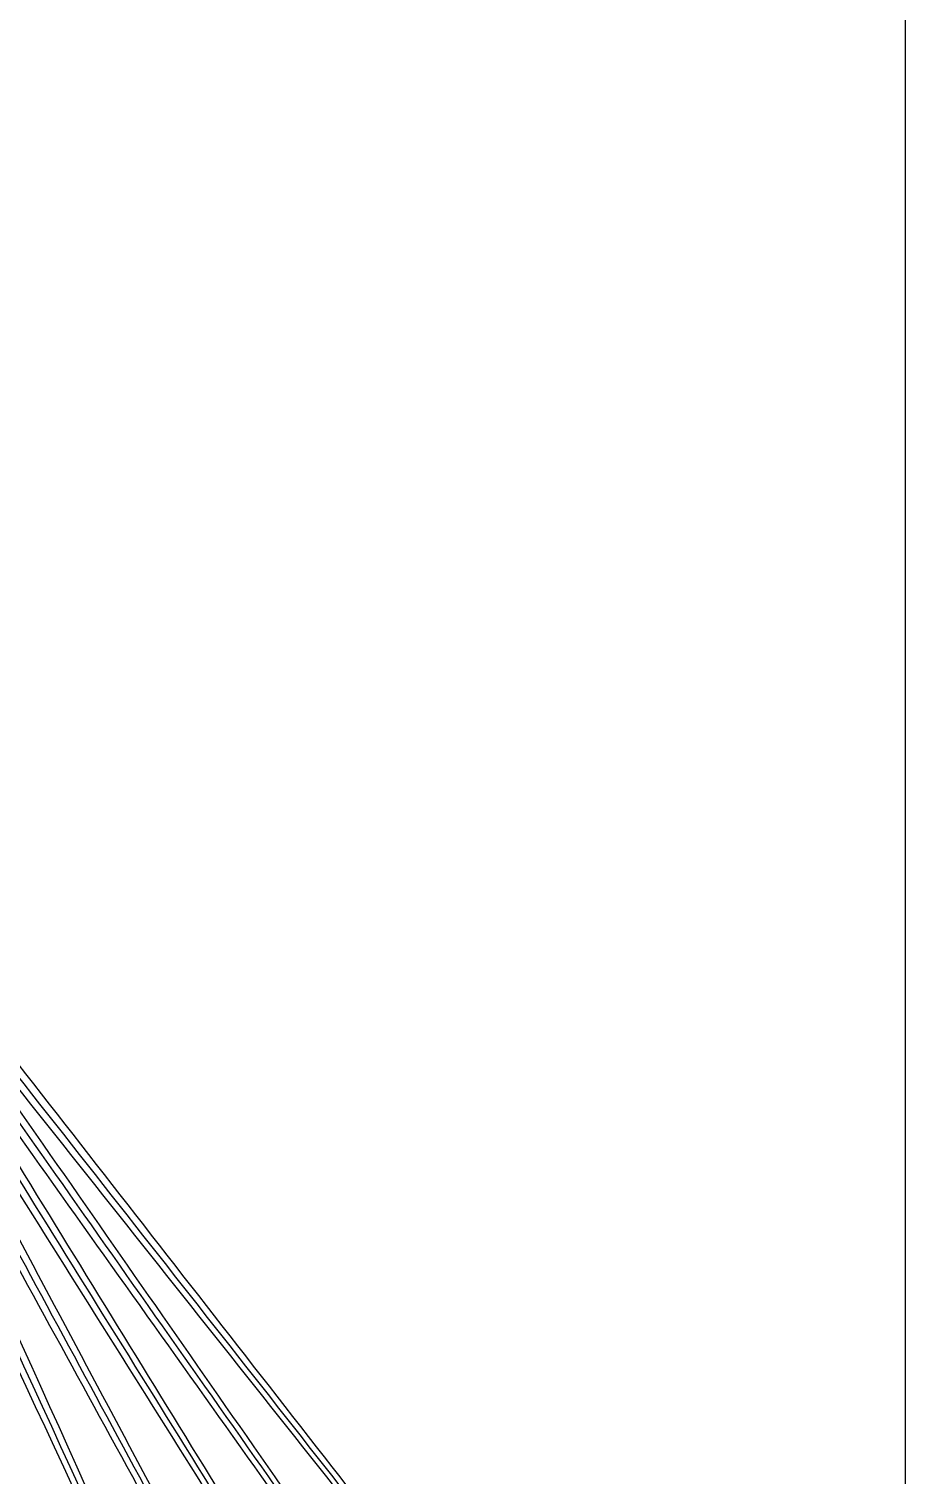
# Model space of a CAD drawing. Header units: inches. Extents: x 10 to 50, y 7.8 to 77.8.
# Drawn here: x 36.47 to 50.05, y 30.26 to 52.68 of the extents above; entities that cross this region are included whole.
import ezdxf

# ---------------------------------------------------------------- set-up
doc = ezdxf.new("R2010")
doc.units = ezdxf.units.IN
doc.header["$MEASUREMENT"] = 0
doc.layers.add('Electrode Sites', color=5, linetype='Continuous')

msp = doc.modelspace()

# ---------------------------------------------------------------- linework, layer by layer
at = {"layer": 'Electrode Sites'}
msp.add_line((50.049, 77.843), (50.049, 7.843), dxfattribs=at)
for points in [[(37.332, 26.95), (36.055, 30.284), (34.779, 33.617), (33.502, 36.95)], [(33.652, 36.95), (34.905, 33.617), (36.159, 30.284), (37.412, 26.95)], [(37.492, 26.95), (36.262, 30.284), (35.032, 33.617), (33.802, 36.95)], [(33.952, 36.95), (35.502, 33.617), (37.052, 30.284), (38.602, 26.95)], [(38.682, 26.95), (37.155, 30.284), (35.629, 33.617), (34.102, 36.95)], [(34.252, 36.95), (35.755, 33.617), (37.259, 30.284), (38.762, 26.95)], [(39.872, 26.95), (38.049, 30.284), (36.225, 33.617), (34.402, 36.95)], [(34.552, 36.95), (36.352, 33.617), (38.152, 30.284), (39.952, 26.95)], [(40.032, 26.95), (38.255, 30.284), (36.479, 33.617), (34.702, 36.95)], [(34.852, 36.95), (36.949, 33.617), (39.045, 30.284), (41.142, 26.95)], [(35.002, 36.95), (37.075, 33.617), (39.149, 30.284), (41.222, 26.95)], [(41.302, 26.95), (39.252, 30.284), (37.202, 33.617), (35.152, 36.95)], [(42.412, 26.95), (40.042, 30.284), (37.672, 33.617), (35.302, 36.95)], [(35.452, 36.95), (37.799, 33.617), (40.145, 30.284), (42.492, 26.95)], [(42.572, 26.95), (40.249, 30.284), (37.925, 33.617), (35.602, 36.95)], [(35.752, 36.95), (38.395, 33.617), (41.039, 30.284), (43.682, 26.95)], [(43.762, 26.95), (41.142, 30.284), (38.522, 33.617), (35.902, 36.95)], [(36.052, 36.95), (38.649, 33.617), (41.245, 30.284), (43.842, 26.95)]]:
    msp.add_open_spline(points, degree=3, dxfattribs=at)

doc.saveas('drawing.dxf')
